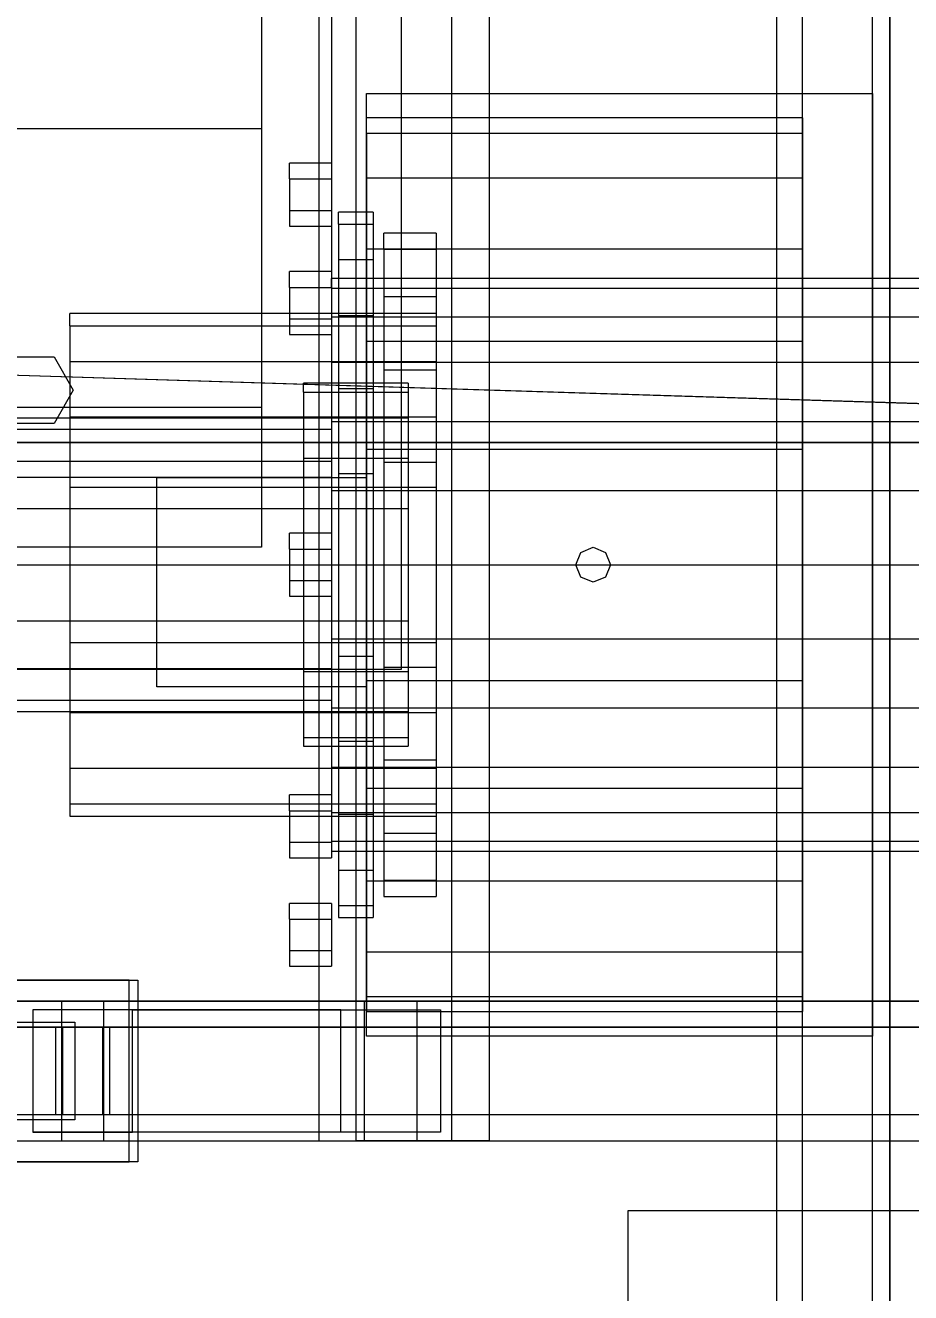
# Model space of a CAD drawing. Header units: millimetres. Extents: x -1970 to 34302, y -65268 to 6837.
# Drawn here: x 10321.8 to 10575.5, y -18493.5 to -18130.5 of the extents above; entities that cross this region are included whole.
import ezdxf

# ---------------------------------------------------------------- set-up
doc = ezdxf.new("R2010")
doc.units = ezdxf.units.MM
for name, color, linetype, lineweight in [('COTAS_O', 1, 'Continuous', 0), ('superior_C01', 7, 'Continuous', 0), ('superior_mezcladora', 7, 'Continuous', 0)]:
    doc.layers.add(name, color=color, linetype=linetype, lineweight=lineweight)
doc.dimstyles.new('R19_100', dxfattribs={"dimtxt": 250, "dimasz": 150, "dimexe": 150, "dimexo": 80, "dimgap": 100, "dimtad": 1, "dimtih": 1, "dimtoh": 1, "dimdsep": 46, "dimcen": 0.09, "dimadec": 0, "dimazin": 0, "dimtfac": 1, "dimtdec": 4, "dimtofl": 0, "dimtmove": 0, "dimatfit": 3, "dimfxl": 1, "dimtolj": 1, "dimtzin": 0, "dimarcsym": 0})

# ---------------------------------------------------------------- blocks, each defined once
blk = doc.blocks.new('*D29')
at = {"layer": 'COTAS_O', "color": 0, "lineweight": -2, "transparency": 16777216}
for p, q in [((10489.53, -17350), (9719.53, -17350)), ((9869.53, -18500), (9869.53, -17500)), ((10489.53, -18650), (9719.53, -18650))]:
    blk.add_line(p, q, dxfattribs=at)
at = {"layer": 'COTAS_O', "color": 0, "transparency": 16777216}
for points in [[(9844.53, -17500), (9894.53, -17500), (9869.53, -17350)], [(9844.53, -18500), (9894.53, -18500), (9869.53, -18650)]]:
    blk.add_solid(points, dxfattribs=at)
at = {"layer": 'Defpoints', "color": 0, "transparency": 16777216}
for p in [(9869.53, -17350), (10569.53, -17350), (10569.53, -18650)]:
    blk.add_point(p, dxfattribs=at)

msp = doc.modelspace()

# ---------------------------------------------------------------- linework, layer by layer
at = {"layer": 'superior_C01'}
for p, q in [((10405.936, -17550), (10405.936, -18450)), ((10416.589, -18450), (10416.589, -17550)), ((10444.038, -18450), (10444.038, -17550)), ((10454.691, -17550), (10454.691, -18450)), ((10933.298, -18250), (10240.252, -18228.298)), ((10242.069, -18228.298), (10935.115, -18250)), ((11044.69, -18250), (2005.168, -18250)), ((2006.698, -18250), (11046.22, -18250)), ((10351.586, -18404), (10290.623, -18404)), ((10293.058, -18404), (10354.021, -18404)), ((10351.586, -18456), (10351.586, -18404)), ((10351.586, -18404), (10354.021, -18404)), ((10354.021, -18404), (10354.021, -18456)), ((10332.152, -18410), (9189.09, -18410)), ((9201.265, -18410), (10344.327, -18410)), ((10418.899, -18410), (9275.837, -18410)), ((9291.056, -18410), (10434.118, -18410)), ((10332.152, -18410), (10332.152, -18450)), ((10344.327, -18410), (10332.152, -18410)), ((10656.02, -18410), (10332.152, -18410)), ((10344.327, -18450), (10344.327, -18410)), ((10344.327, -18410), (10668.195, -18410)), ((10418.899, -18410), (10418.899, -18450)), ((10434.118, -18410), (10418.899, -18410)), ((10742.767, -18410), (10418.899, -18410)), ((10434.118, -18450), (10434.118, -18410)), ((10434.118, -18410), (10757.986, -18410)), ((10352.528, -18412.5), (10323.951, -18412.5)), ((10323.951, -18412.5), (10323.951, -18447.5)), ((10412.221, -18412.5), (10323.951, -18412.5)), ((10352.528, -18447.5), (10352.528, -18412.5)), ((10352.528, -18412.5), (10440.797, -18412.5)), ((10412.221, -18447.5), (10412.221, -18412.5)), ((10412.221, -18412.5), (10440.797, -18412.5)), ((10440.797, -18412.5), (10440.797, -18447.5)), ((10330.445, -18417.5), (9275.652, -18417.5)), ((9291.241, -18417.5), (10346.034, -18417.5)), ((10307.425, -18416), (10336.002, -18416)), ((10309.155, -18416), (10336.002, -18416)), ((10330.445, -18417.5), (10330.445, -18442.5)), ((10346.034, -18417.5), (10330.445, -18417.5)), ((10344.038, -18417.5), (10332.441, -18417.5)), ((10332.441, -18417.5), (10332.441, -18442.5)), ((10332.441, -18417.5), (10744.578, -18417.5)), ((10336.002, -18416), (10336.002, -18444)), ((10344.038, -18442.5), (10344.038, -18417.5)), ((10756.175, -18417.5), (10344.038, -18417.5)), ((10346.034, -18442.5), (10346.034, -18417.5)), ((9275.652, -18442.5), (10330.445, -18442.5)), ((9291.241, -18442.5), (10346.034, -18442.5)), ((10336.002, -18444), (10307.425, -18444)), ((10336.002, -18444), (10309.155, -18444)), ((10330.445, -18442.5), (10346.034, -18442.5)), ((10332.441, -18442.5), (10344.038, -18442.5)), ((10332.441, -18442.5), (10744.578, -18442.5)), ((10344.038, -18442.5), (10756.175, -18442.5)), ((10323.951, -18447.5), (10352.528, -18447.5)), ((10412.221, -18447.5), (10323.951, -18447.5)), ((10440.797, -18447.5), (10352.528, -18447.5)), ((10440.797, -18447.5), (10412.221, -18447.5)), ((9189.09, -18450), (10332.152, -18450)), ((9201.265, -18450), (10344.327, -18450)), ((9275.837, -18450), (10418.899, -18450)), ((9291.056, -18450), (10434.118, -18450)), ((10332.152, -18450), (10344.327, -18450)), ((10332.152, -18450), (10656.02, -18450)), ((10344.327, -18450), (10668.195, -18450)), ((10405.936, -18450), (10444.038, -18450)), ((10405.936, -18450), (10416.589, -18450)), ((10454.691, -18450), (10416.589, -18450)), ((10418.899, -18450), (10434.118, -18450)), ((10418.899, -18450), (10742.767, -18450)), ((10434.118, -18450), (10757.986, -18450)), ((10454.691, -18450), (10444.038, -18450)), ((10290.623, -18456), (10351.586, -18456)), ((10354.021, -18456), (10293.058, -18456)), ((10354.021, -18456), (10351.586, -18456))]:
    msp.add_line(p, q, dxfattribs=at)
at = {"layer": 'superior_mezcladora'}
for p, q in [((10537.029, -17250), (10537.029, -18750)), ((10544.529, -18750), (10544.529, -17250)), ((10569.529, -18650), (10569.529, -17350)), ((10569.529, -18625), (10569.529, -17375)), ((10564.529, -18600), (10564.529, -17400)), ((10569.529, -17400), (10569.529, -18600)), ((10429.529, -17685), (10429.529, -18315)), ((10389.529, -17720), (10389.529, -18280)), ((10409.529, -17740), (10409.529, -18260)), ((10419.529, -18420), (10419.529, -18150)), ((10419.529, -18150), (10564.529, -18150)), ((10564.529, -18150), (10564.529, -18420)), ((10419.529, -18161.361), (10419.529, -18157)), ((10544.529, -18157), (10419.529, -18157)), ((10544.529, -18157), (10544.529, -18161.361)), ((10309.529, -18160), (10389.529, -18160)), ((10389.529, -18160), (10389.529, -18240)), ((10419.529, -18161.361), (10419.529, -18174.149)), ((10419.529, -18161.361), (10544.529, -18161.361)), ((10544.529, -18161.361), (10544.529, -18174.149)), ((10397.529, -18174.5), (10397.529, -18170)), ((10409.529, -18170), (10397.529, -18170)), ((10409.529, -18170), (10409.529, -18174.5)), ((10397.529, -18174.5), (10397.529, -18183.5)), ((10397.529, -18174.5), (10409.529, -18174.5)), ((10409.529, -18174.5), (10409.529, -18183.5)), ((10419.529, -18174.149), (10419.529, -18194.49)), ((10419.529, -18174.149), (10544.529, -18174.149)), ((10544.529, -18174.149), (10544.529, -18194.49)), ((10397.529, -18183.5), (10397.529, -18188)), ((10397.529, -18183.5), (10409.529, -18183.5)), ((10409.529, -18183.5), (10409.529, -18188)), ((10411.529, -18187.441), (10411.529, -18184)), ((10421.529, -18184), (10411.529, -18184)), ((10421.529, -18184), (10421.529, -18187.441)), ((10397.529, -18188), (10409.529, -18188)), ((10411.529, -18187.441), (10411.529, -18197.531)), ((10411.529, -18187.441), (10421.529, -18187.441)), ((10421.529, -18187.441), (10421.529, -18197.531)), ((10424.529, -18194.65), (10424.529, -18190)), ((10439.529, -18190), (10424.529, -18190)), ((10439.529, -18190), (10439.529, -18194.65)), ((10419.529, -18194.49), (10419.529, -18221)), ((10419.529, -18194.49), (10544.529, -18194.49)), ((10424.529, -18194.65), (10424.529, -18208.143)), ((10424.529, -18194.65), (10439.529, -18194.65)), ((10439.529, -18194.65), (10439.529, -18208.143)), ((10544.529, -18194.49), (10544.529, -18221)), ((10411.529, -18197.531), (10411.529, -18213.582)), ((10411.529, -18197.531), (10421.529, -18197.531)), ((10421.529, -18197.531), (10421.529, -18213.582)), ((10397.529, -18205.547), (10397.529, -18201.047)), ((10409.529, -18201.047), (10397.529, -18201.047)), ((10409.529, -18201.047), (10409.529, -18205.547)), ((10409.529, -18205.794), (10409.529, -18203)), ((16929.529, -18203), (10409.529, -18203)), ((10397.529, -18205.547), (10397.529, -18214.547)), ((10397.529, -18205.547), (10409.529, -18205.547)), ((10409.529, -18205.547), (10409.529, -18214.547)), ((10409.529, -18205.794), (10409.529, -18213.986)), ((10409.529, -18205.794), (16929.529, -18205.794)), ((10424.529, -18208.143), (10424.529, -18229.16)), ((10424.529, -18208.143), (10439.529, -18208.143)), ((10439.529, -18208.143), (10439.529, -18229.16)), ((10334.529, -18216.524), (10334.529, -18213)), ((10439.529, -18213), (10334.529, -18213)), ((10397.529, -18214.547), (10397.529, -18219.047)), ((10397.529, -18214.547), (10409.529, -18214.547)), ((10409.529, -18213.986), (10409.529, -18227.017)), ((10409.529, -18213.986), (16929.529, -18213.986)), ((10409.529, -18214.547), (10409.529, -18219.047)), ((10411.529, -18213.582), (10411.529, -18234.5)), ((10411.529, -18213.582), (10421.529, -18213.582)), ((10421.529, -18213.582), (10421.529, -18234.5)), ((10439.529, -18213), (10439.529, -18216.524)), ((10334.529, -18216.524), (10334.529, -18226.751)), ((10334.529, -18216.524), (10439.529, -18216.524)), ((10439.529, -18216.524), (10439.529, -18226.751)), ((10397.529, -18219.047), (10409.529, -18219.047)), ((10419.529, -18221), (10419.529, -18251.871)), ((10419.529, -18221), (10544.529, -18221)), ((10544.529, -18221), (10544.529, -18251.871)), ((10319.029, -18225.474), (10330.029, -18225.474)), ((10330.029, -18225.474), (10335.529, -18235)), ((10334.529, -18226.751), (10334.529, -18242.679)), ((10334.529, -18226.751), (10439.529, -18226.751)), ((10409.529, -18227.017), (10409.529, -18244)), ((10409.529, -18227.017), (16929.529, -18227.017)), ((10424.529, -18229.16), (10424.529, -18255.643)), ((10424.529, -18229.16), (10439.529, -18229.16)), ((10439.529, -18226.751), (10439.529, -18242.679)), ((10439.529, -18229.16), (10439.529, -18255.643)), ((10401.529, -18235.545), (10401.529, -18233)), ((10431.529, -18233), (10401.529, -18233)), ((10431.529, -18233), (10431.529, -18235.545)), ((10335.529, -18235), (10330.029, -18244.526)), ((10401.529, -18235.545), (10401.529, -18242.931)), ((10401.529, -18235.545), (10431.529, -18235.545)), ((10411.529, -18234.5), (10411.529, -18258.859)), ((10411.529, -18234.5), (10421.529, -18234.5)), ((10421.529, -18234.5), (10421.529, -18258.859)), ((10431.529, -18235.545), (10431.529, -18242.931)), ((10389.529, -18240), (10309.529, -18240)), ((10409.529, -18243), (10309.529, -18243)), ((10334.529, -18242.679), (10334.529, -18262.751)), ((10334.529, -18242.679), (10439.529, -18242.679)), ((10401.529, -18242.931), (10401.529, -18254.435)), ((10401.529, -18242.931), (10431.529, -18242.931)), ((10409.529, -18243), (10409.529, -18246.197)), ((10409.529, -18244), (10409.529, -18263.777)), ((10409.529, -18244), (16929.529, -18244)), ((10431.529, -18242.931), (10431.529, -18254.435)), ((10439.529, -18242.679), (10439.529, -18262.751)), ((10309.529, -18246.197), (10409.529, -18246.197)), ((10330.029, -18244.526), (10319.029, -18244.526)), ((10409.529, -18246.197), (10409.529, -18255.302)), ((10401.529, -18254.435), (10401.529, -18268.931)), ((10401.529, -18254.435), (10431.529, -18254.435)), ((10419.529, -18251.871), (10419.529, -18285)), ((10419.529, -18251.871), (10544.529, -18251.871)), ((10431.529, -18254.435), (10431.529, -18268.931)), ((10544.529, -18251.871), (10544.529, -18285)), ((10309.529, -18255.302), (10409.529, -18255.302)), ((10409.529, -18255.302), (10409.529, -18268.927)), ((10411.529, -18258.859), (10411.529, -18285)), ((10411.529, -18258.859), (10421.529, -18258.859)), ((10421.529, -18258.859), (10421.529, -18285)), ((10424.529, -18255.643), (10424.529, -18285)), ((10424.529, -18255.643), (10439.529, -18255.643)), ((10439.529, -18255.643), (10439.529, -18285)), ((10409.529, -18260), (9959.529, -18260)), ((10359.529, -18320), (10359.529, -18260)), ((10359.529, -18260), (10419.529, -18260)), ((10419.529, -18260), (10419.529, -18320)), ((10334.529, -18262.751), (10334.529, -18285)), ((10334.529, -18262.751), (10439.529, -18262.751)), ((10409.529, -18263.777), (10409.529, -18285)), ((10409.529, -18263.777), (16929.529, -18263.777)), ((10439.529, -18262.751), (10439.529, -18285)), ((10309.529, -18268.927), (10409.529, -18268.927)), ((10401.529, -18268.931), (10401.529, -18285)), ((10401.529, -18268.931), (10431.529, -18268.931)), ((10409.529, -18268.927), (10409.529, -18285)), ((10431.529, -18268.931), (10431.529, -18285)), ((10397.529, -18280.5), (10397.529, -18276)), ((10409.529, -18276), (10397.529, -18276)), ((10409.529, -18276), (10409.529, -18280.5)), ((10389.529, -18280), (9979.529, -18280)), ((10397.529, -18280.5), (10397.529, -18289.5)), ((10397.529, -18280.5), (10409.529, -18280.5)), ((10409.529, -18280.5), (10409.529, -18289.5)), ((10480.993, -18281.464), (10484.529, -18280)), ((10484.529, -18280), (10488.064, -18281.464)), ((10479.529, -18285), (10480.993, -18281.464)), ((10488.064, -18281.464), (10489.529, -18285)), ((10309.529, -18285), (10409.529, -18285)), ((10334.529, -18285), (10334.529, -18307.249)), ((10334.529, -18285), (10439.529, -18285)), ((10401.529, -18285), (10401.529, -18301.069)), ((10401.529, -18285), (10431.529, -18285)), ((10409.529, -18285), (10409.529, -18306.223)), ((10409.529, -18285), (16929.529, -18285)), ((10409.529, -18285), (10409.529, -18301.073)), ((10411.529, -18285), (10411.529, -18311.141)), ((10411.529, -18285), (10421.529, -18285)), ((10419.529, -18285), (10419.529, -18318.129)), ((10419.529, -18285), (10544.529, -18285)), ((10421.529, -18285), (10421.529, -18311.141)), ((10424.529, -18285), (10424.529, -18314.357)), ((10424.529, -18285), (10439.529, -18285)), ((10431.529, -18285), (10431.529, -18301.069)), ((10439.529, -18285), (10439.529, -18307.249)), ((10439.529, -18285), (10439.529, -18314.357)), ((10480.993, -18288.536), (10479.529, -18285)), ((10489.529, -18285), (10488.064, -18288.536)), ((10544.529, -18285), (10544.529, -18318.129)), ((10397.529, -18289.5), (10397.529, -18294)), ((10397.529, -18289.5), (10409.529, -18289.5)), ((10409.529, -18289.5), (10409.529, -18294)), ((10484.529, -18290), (10480.993, -18288.536)), ((10488.064, -18288.536), (10484.529, -18290)), ((10397.529, -18294), (10409.529, -18294)), ((10309.529, -18301.073), (10409.529, -18301.073)), ((10401.529, -18301.069), (10401.529, -18315.565)), ((10401.529, -18301.069), (10431.529, -18301.069)), ((10409.529, -18301.073), (10409.529, -18314.698)), ((10431.529, -18301.069), (10431.529, -18315.565)), ((10334.529, -18307.249), (10334.529, -18327.321)), ((10334.529, -18307.249), (10439.529, -18307.249)), ((10409.529, -18306.223), (10409.529, -18326)), ((10409.529, -18306.223), (16929.529, -18306.223)), ((10439.529, -18307.249), (10439.529, -18327.321)), ((10411.529, -18311.141), (10411.529, -18335.5)), ((10411.529, -18311.141), (10421.529, -18311.141)), ((10421.529, -18311.141), (10421.529, -18335.5)), ((10429.529, -18315), (9919.529, -18315)), ((10309.529, -18314.698), (10409.529, -18314.698)), ((10401.529, -18315.565), (10401.529, -18327.069)), ((10401.529, -18315.565), (10431.529, -18315.565)), ((10409.529, -18314.698), (10409.529, -18323.803)), ((10424.529, -18314.357), (10424.529, -18340.84)), ((10424.529, -18314.357), (10439.529, -18314.357)), ((10431.529, -18315.565), (10431.529, -18327.069)), ((10439.529, -18314.357), (10439.529, -18340.84)), ((10419.529, -18320), (10359.529, -18320)), ((10419.529, -18318.129), (10419.529, -18349)), ((10419.529, -18318.129), (10544.529, -18318.129)), ((10544.529, -18318.129), (10544.529, -18349)), ((10309.529, -18323.803), (10409.529, -18323.803)), ((10409.529, -18323.803), (10409.529, -18327)), ((10309.529, -18327), (10409.529, -18327)), ((10334.529, -18327.321), (10334.529, -18343.249)), ((10334.529, -18327.321), (10439.529, -18327.321)), ((10401.529, -18327.069), (10401.529, -18334.455)), ((10401.529, -18327.069), (10431.529, -18327.069)), ((10409.529, -18326), (10409.529, -18342.983)), ((10409.529, -18326), (16929.529, -18326)), ((10431.529, -18327.069), (10431.529, -18334.455)), ((10439.529, -18327.321), (10439.529, -18343.249)), ((10401.529, -18334.455), (10401.529, -18337)), ((10401.529, -18334.455), (10431.529, -18334.455)), ((10431.529, -18334.455), (10431.529, -18337)), ((10401.529, -18337), (10431.529, -18337)), ((10411.529, -18335.5), (10411.529, -18356.418)), ((10411.529, -18335.5), (10421.529, -18335.5)), ((10421.529, -18335.5), (10421.529, -18356.418)), ((10424.529, -18340.84), (10424.529, -18361.857)), ((10424.529, -18340.84), (10439.529, -18340.84)), ((10439.529, -18340.84), (10439.529, -18361.857)), ((10334.529, -18343.249), (10334.529, -18353.476)), ((10334.529, -18343.249), (10439.529, -18343.249)), ((10409.529, -18342.983), (10409.529, -18356.014)), ((10409.529, -18342.983), (16929.529, -18342.983)), ((10439.529, -18343.249), (10439.529, -18353.476)), ((10419.529, -18349), (10419.529, -18375.51)), ((10419.529, -18349), (10544.529, -18349)), ((10544.529, -18349), (10544.529, -18375.51)), ((10397.529, -18355.453), (10397.529, -18350.953)), ((10409.529, -18350.953), (10397.529, -18350.953)), ((10409.529, -18350.953), (10409.529, -18355.453)), ((10334.529, -18353.476), (10334.529, -18357)), ((10334.529, -18353.476), (10439.529, -18353.476)), ((10397.529, -18355.453), (10397.529, -18364.453)), ((10397.529, -18355.453), (10409.529, -18355.453)), ((10409.529, -18355.453), (10409.529, -18364.453)), ((10409.529, -18356.014), (10409.529, -18364.206)), ((10409.529, -18356.014), (16929.529, -18356.014)), ((10411.529, -18356.418), (10411.529, -18372.469)), ((10411.529, -18356.418), (10421.529, -18356.418)), ((10421.529, -18356.418), (10421.529, -18372.469)), ((10439.529, -18353.476), (10439.529, -18357)), ((10334.529, -18357), (10439.529, -18357)), ((10424.529, -18361.857), (10424.529, -18375.35)), ((10424.529, -18361.857), (10439.529, -18361.857)), ((10439.529, -18361.857), (10439.529, -18375.35)), ((10397.529, -18364.453), (10397.529, -18368.953)), ((10397.529, -18364.453), (10409.529, -18364.453)), ((10409.529, -18364.206), (10409.529, -18367)), ((10409.529, -18364.206), (16929.529, -18364.206)), ((10409.529, -18364.453), (10409.529, -18368.953)), ((10409.529, -18367), (16929.529, -18367)), ((10397.529, -18368.953), (10409.529, -18368.953)), ((10411.529, -18372.469), (10411.529, -18382.559)), ((10411.529, -18372.469), (10421.529, -18372.469)), ((10421.529, -18372.469), (10421.529, -18382.559)), ((10419.529, -18375.51), (10419.529, -18395.851)), ((10419.529, -18375.51), (10544.529, -18375.51)), ((10424.529, -18375.35), (10424.529, -18380)), ((10424.529, -18375.35), (10439.529, -18375.35)), ((10439.529, -18375.35), (10439.529, -18380)), ((10544.529, -18375.51), (10544.529, -18395.851)), ((10397.529, -18386.5), (10397.529, -18382)), ((10409.529, -18382), (10397.529, -18382)), ((10409.529, -18382), (10409.529, -18386.5)), ((10424.529, -18380), (10439.529, -18380)), ((10411.529, -18382.559), (10411.529, -18386)), ((10411.529, -18382.559), (10421.529, -18382.559)), ((10421.529, -18382.559), (10421.529, -18386)), ((10397.529, -18386.5), (10397.529, -18395.5)), ((10397.529, -18386.5), (10409.529, -18386.5)), ((10409.529, -18386.5), (10409.529, -18395.5)), ((10411.529, -18386), (10421.529, -18386)), ((10397.529, -18395.5), (10397.529, -18400)), ((10397.529, -18395.5), (10409.529, -18395.5)), ((10409.529, -18395.5), (10409.529, -18400)), ((10419.529, -18395.851), (10419.529, -18408.639)), ((10419.529, -18395.851), (10544.529, -18395.851)), ((10544.529, -18395.851), (10544.529, -18408.639)), ((10397.529, -18400), (10409.529, -18400)), ((10419.529, -18408.639), (10419.529, -18413)), ((10419.529, -18408.639), (10544.529, -18408.639)), ((10544.529, -18408.639), (10544.529, -18413)), ((10419.529, -18413), (10544.529, -18413)), ((10564.529, -18420), (10419.529, -18420)), ((10494.529, -18630), (10494.529, -18470)), ((10494.529, -18470), (10694.529, -18470))]:
    msp.add_line(p, q, dxfattribs=at)

# ---------------------------------------------------------------- dimensions: what is measured, and where the dimension line sits
at = {"layer": 'COTAS_O'}
dim = msp.add_aligned_dim(p1=(10569.529, -18650), p2=(10569.529, -17350), distance=700, text='<> O', dimstyle='R19_100', dxfattribs=at)
dim.commit()
dim.dimension.update_dxf_attribs({"geometry": '*D29', "text_midpoint": (9869.529, -18000)})

doc.saveas('drawing.dxf')
